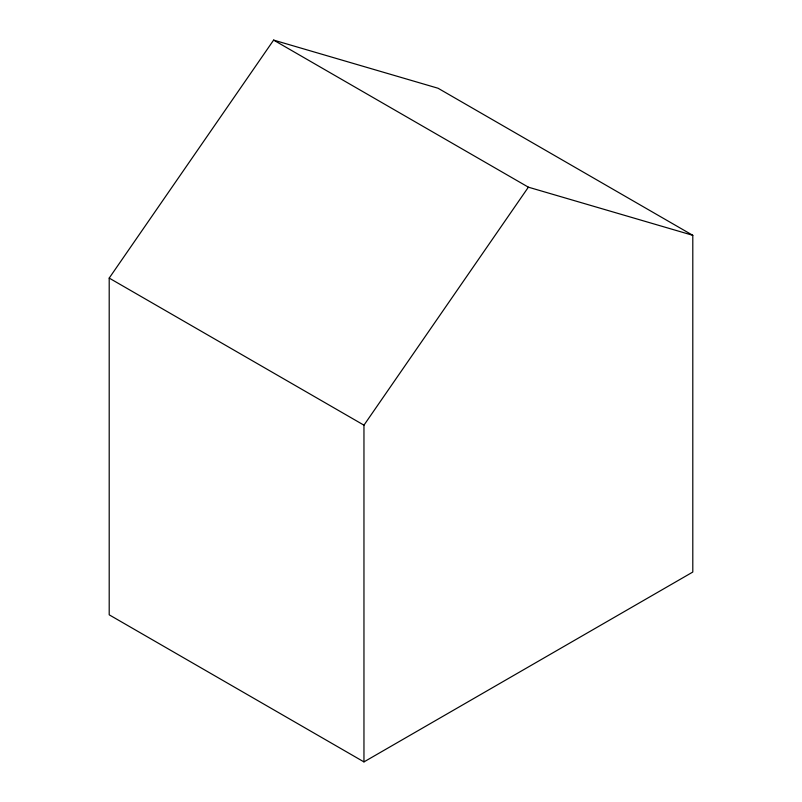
<?xml version="1.0" encoding="UTF-8"?>
<svg xmlns="http://www.w3.org/2000/svg" width="802" height="802" viewBox="0 0 802 802"><rect width="100%" height="100%" fill="white"/><g stroke="black" fill="none" stroke-linecap="round" stroke-linejoin="round"><path stroke-width="1.2" d="M109.202 278.093L273.622 40.1L438.042 88.24L692.798 235.317L692.798 572.047L363.958 761.9L109.202 614.823L109.202 278.093L363.958 425.17L363.958 761.9M363.958 425.17L528.378 187.177L692.798 235.317M273.622 40.1L528.378 187.177"/></g></svg>
